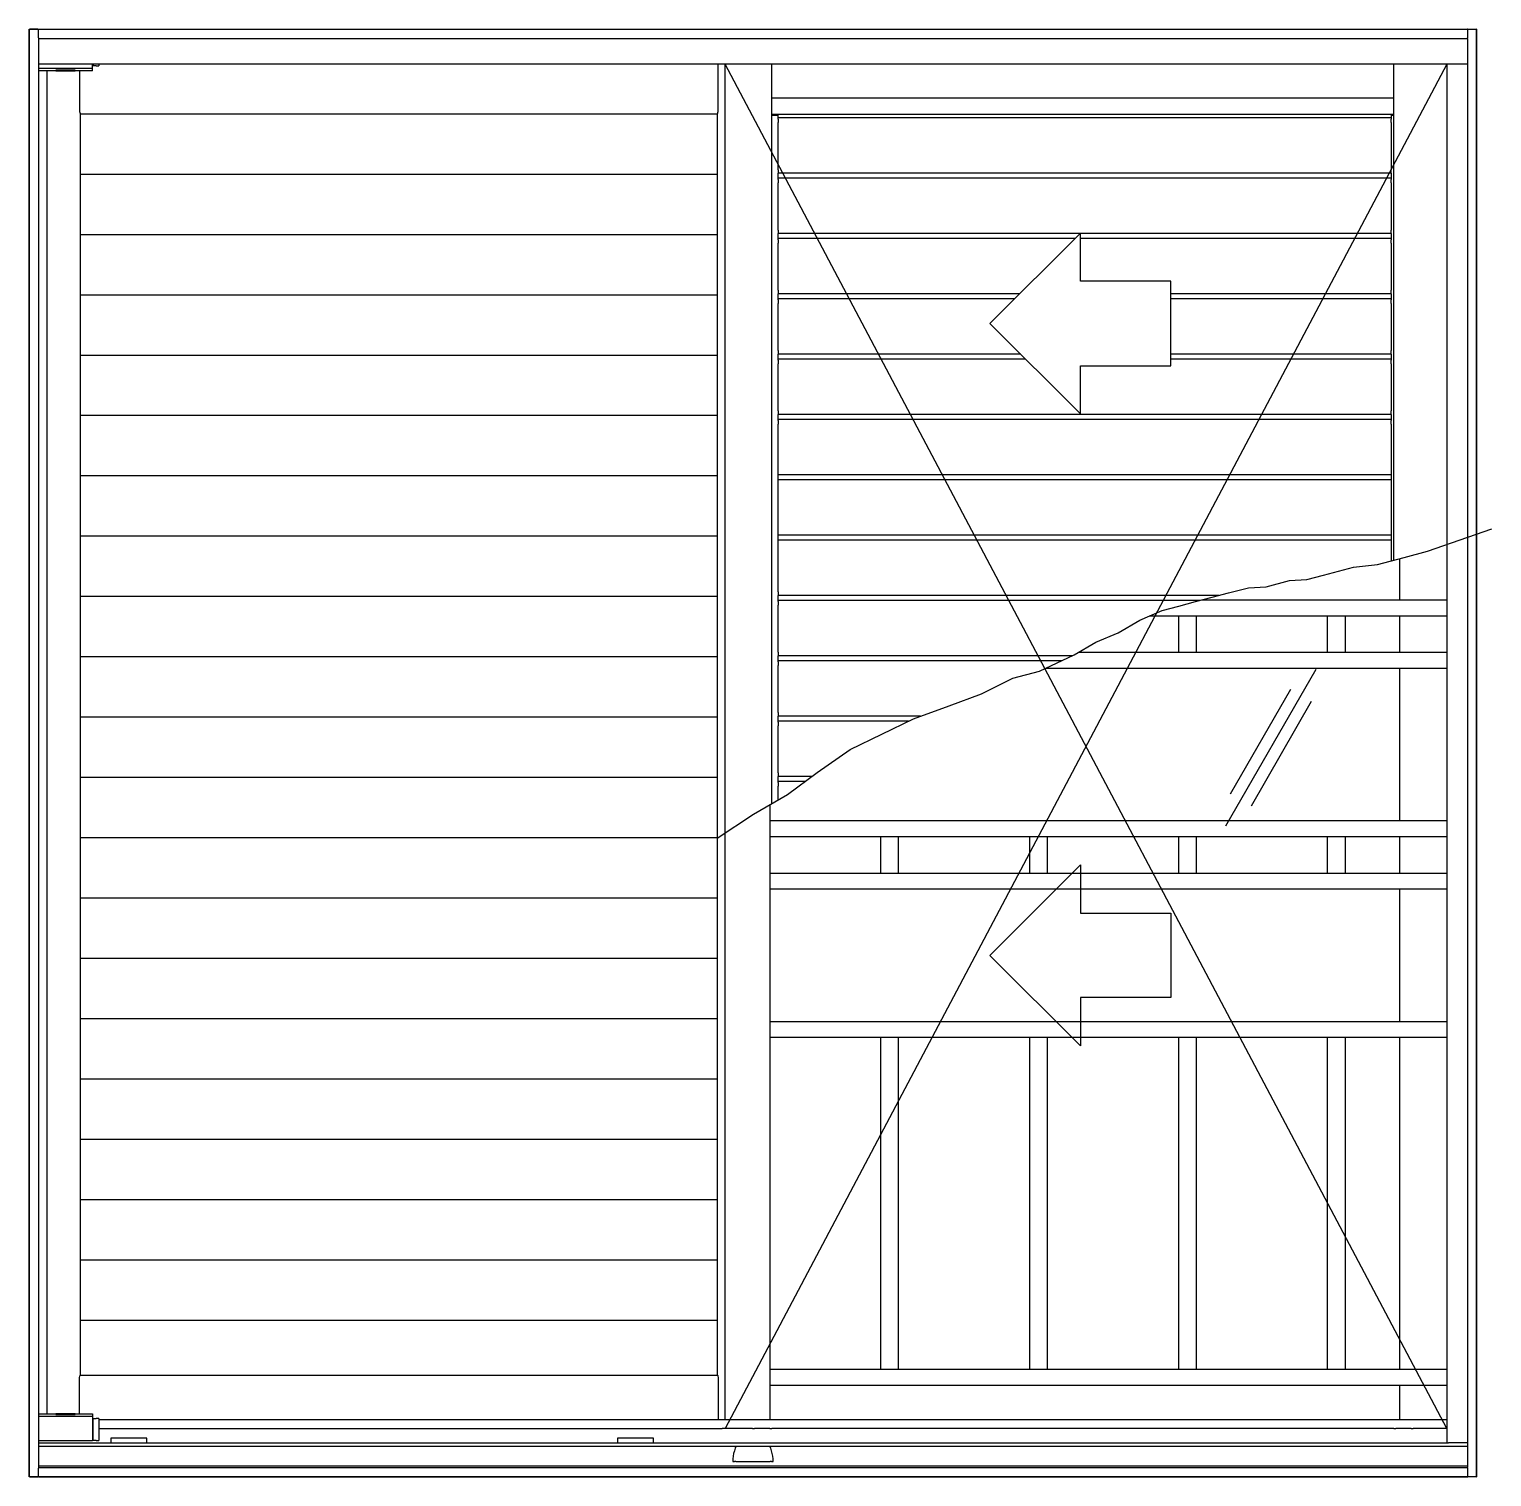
# Model space of a CAD drawing. Header units: millimetres. Extents: x 433.87 to 435.08, y 1045.78 to 1046.98.
import ezdxf

# ---------------------------------------------------------------- set-up
doc = ezdxf.new("R2010")
doc.units = ezdxf.units.MM
doc.header["$LTSCALE"] = 0.5
doc.layers.add('Gravia_Janelas', color=1, linetype='Continuous')

msp = doc.modelspace()

# ---------------------------------------------------------------- linework, layer by layer
at = {"layer": 'Gravia_Janelas'}
for p, q in [((433.8693, 1046.98), (433.8697, 1046.98)), ((433.8693, 1046.98), (433.8693, 1045.78)), ((433.8765, 1046.98), (433.8697, 1046.98)), ((433.8765, 1046.98), (433.8769, 1046.98)), ((433.8769, 1046.98), (433.8769, 1046.9796)), ((433.8769, 1046.98), (435.0617, 1046.98)), ((433.8769, 1046.9728), (433.8769, 1046.9796)), ((435.0617, 1046.9796), (435.0617, 1046.98)), ((435.0621, 1046.98), (435.0617, 1046.98)), ((435.0617, 1046.9796), (435.0617, 1046.9728)), ((435.0621, 1046.98), (435.0689, 1046.98)), ((435.0693, 1046.98), (435.0689, 1046.98)), ((435.0693, 1046.98), (435.0693, 1045.78)), ((433.8769, 1046.9728), (433.8769, 1046.9724)), ((433.8769, 1046.9724), (435.0617, 1046.9724)), ((433.8769, 1046.9724), (433.8769, 1045.7876)), ((435.0617, 1046.9724), (435.0617, 1046.9728)), ((435.0617, 1046.9724), (435.0617, 1045.7876)), ((435.0617, 1046.951), (433.8769, 1046.951)), ((433.9219, 1046.9476), (433.8769, 1046.9476)), ((433.8914, 1046.9456), (433.8769, 1046.9456)), ((433.8839, 1046.9456), (433.8839, 1045.8322)), ((433.9074, 1046.9462), (433.8914, 1046.9462)), ((433.8914, 1046.9462), (433.8914, 1046.9456)), ((433.8914, 1046.9462), (433.9074, 1046.9462)), ((433.8914, 1046.9462), (433.8914, 1046.9456)), ((433.8914, 1046.9456), (433.9074, 1046.9456)), ((433.9074, 1046.9456), (433.9074, 1046.9462)), ((433.9074, 1046.9462), (433.9074, 1046.9456)), ((433.9219, 1046.9456), (433.9074, 1046.9456)), ((433.9219, 1046.9476), (433.9219, 1046.951)), ((433.9224, 1046.9496), (433.9219, 1046.9496)), ((433.9219, 1046.9456), (433.9219, 1046.9476)), ((433.9224, 1046.951), (433.9224, 1046.9496)), ((433.9249, 1046.9496), (433.9224, 1046.9496)), ((433.9249, 1046.9496), (433.9269, 1046.9496)), ((433.9269, 1046.951), (433.9269, 1046.9496)), ((435.0447, 1046.951), (434.4463, 1045.8201)), ((435.0447, 1045.8201), (434.4463, 1046.951)), ((434.4463, 1045.8271), (434.4463, 1046.951)), ((434.4849, 1046.338), (434.4849, 1046.951)), ((435.0007, 1046.54), (435.0007, 1046.951)), ((435.0447, 1046.951), (435.0447, 1045.8081)), ((435.0007, 1046.9229), (434.4849, 1046.9229)), ((433.9117, 1045.8642), (433.9117, 1046.9099)), ((434.4399, 1045.8642), (434.4399, 1046.9099)), ((435.0007, 1046.9094), (434.4849, 1046.9094)), ((434.4849, 1046.9089), (434.4902, 1046.9089)), ((434.4902, 1046.9065), (434.4902, 1046.9094)), ((434.4902, 1046.9056), (434.4902, 1046.9065)), ((434.9984, 1046.9065), (434.4902, 1046.9065)), ((434.4902, 1046.9056), (434.4902, 1046.9026)), ((434.9984, 1046.9094), (434.9984, 1046.9065)), ((434.9984, 1046.9089), (435.0007, 1046.9089)), ((434.9984, 1046.9065), (434.9984, 1046.9056)), ((434.9984, 1046.9026), (434.9984, 1046.9056)), ((434.4902, 1046.8636), (434.4902, 1046.9026)), ((434.9984, 1046.9026), (434.9984, 1046.8636)), ((434.4399, 1046.8597), (433.9117, 1046.8597)), ((434.4902, 1046.8636), (434.4902, 1046.8606)), ((434.4902, 1046.8565), (434.4902, 1046.8606)), ((434.9984, 1046.8606), (434.4902, 1046.8606)), ((434.9984, 1046.8606), (434.9984, 1046.8636)), ((434.9984, 1046.8606), (434.9984, 1046.8565)), ((434.4902, 1046.8556), (434.4902, 1046.8565)), ((434.9984, 1046.8565), (434.4902, 1046.8565)), ((434.4902, 1046.8556), (434.4902, 1046.8526)), ((434.4902, 1046.8136), (434.4902, 1046.8526)), ((434.9984, 1046.8565), (434.9984, 1046.8556)), ((434.9984, 1046.8526), (434.9984, 1046.8556)), ((434.9984, 1046.8526), (434.9984, 1046.8136)), ((434.4399, 1046.8097), (433.9117, 1046.8097)), ((434.4902, 1046.8136), (434.4902, 1046.8106)), ((434.4902, 1046.8065), (434.4902, 1046.8106)), ((434.7403, 1046.8106), (434.4902, 1046.8106)), ((434.9984, 1046.8106), (434.7408, 1046.8106)), ((434.9984, 1046.8106), (434.9984, 1046.8136)), ((434.9984, 1046.8106), (434.9984, 1046.8065)), ((434.4902, 1046.8056), (434.4902, 1046.8065)), ((434.7362, 1046.8065), (434.4902, 1046.8065)), ((434.4902, 1046.8056), (434.4902, 1046.8026)), ((434.4902, 1046.7636), (434.4902, 1046.8026)), ((434.9984, 1046.8065), (434.7408, 1046.8065)), ((434.9984, 1046.8065), (434.9984, 1046.8056)), ((434.9984, 1046.8026), (434.9984, 1046.8056)), ((434.9984, 1046.8026), (434.9984, 1046.7636)), ((434.4399, 1046.7597), (433.9117, 1046.7597)), ((434.4902, 1046.7636), (434.4902, 1046.7606)), ((434.4902, 1046.7565), (434.4902, 1046.7606)), ((434.6903, 1046.7606), (434.4902, 1046.7606)), ((434.9984, 1046.7606), (434.8158, 1046.7606)), ((434.9984, 1046.7606), (434.9984, 1046.7636)), ((434.9984, 1046.7606), (434.9984, 1046.7565)), ((434.4902, 1046.7556), (434.4902, 1046.7565)), ((434.6862, 1046.7565), (434.4902, 1046.7565)), ((434.4902, 1046.7556), (434.4902, 1046.7526)), ((434.4902, 1046.7136), (434.4902, 1046.7526)), ((434.9984, 1046.7565), (434.8158, 1046.7565)), ((434.9984, 1046.7565), (434.9984, 1046.7556)), ((434.9984, 1046.7526), (434.9984, 1046.7556)), ((434.9984, 1046.7526), (434.9984, 1046.7136)), ((434.4902, 1046.7136), (434.4902, 1046.7106)), ((434.9984, 1046.7106), (434.9984, 1046.7136)), ((434.4399, 1046.7097), (433.9117, 1046.7097)), ((434.4902, 1046.7065), (434.4902, 1046.7106)), ((434.6913, 1046.7106), (434.4902, 1046.7106)), ((434.6954, 1046.7065), (434.4902, 1046.7065)), ((434.4902, 1046.7056), (434.4902, 1046.7065)), ((434.4902, 1046.7056), (434.4902, 1046.7026)), ((434.4902, 1046.6636), (434.4902, 1046.7026)), ((434.9984, 1046.7106), (434.8158, 1046.7106)), ((434.9984, 1046.7065), (434.8158, 1046.7065)), ((434.9984, 1046.7106), (434.9984, 1046.7065)), ((434.9984, 1046.7065), (434.9984, 1046.7056)), ((434.9984, 1046.7026), (434.9984, 1046.7056)), ((434.9984, 1046.7026), (434.9984, 1046.6636)), ((434.4902, 1046.6636), (434.4902, 1046.6606)), ((434.9984, 1046.6606), (434.9984, 1046.6636)), ((434.4399, 1046.6597), (433.9117, 1046.6597)), ((434.4902, 1046.6565), (434.4902, 1046.6606)), ((434.9984, 1046.6606), (434.4902, 1046.6606)), ((434.4902, 1046.6556), (434.4902, 1046.6565)), ((434.9984, 1046.6565), (434.4902, 1046.6565)), ((434.4902, 1046.6556), (434.4902, 1046.6526)), ((434.4902, 1046.5136), (434.4902, 1046.6526)), ((434.9984, 1046.6606), (434.9984, 1046.6565)), ((434.9984, 1046.6565), (434.9984, 1046.6556)), ((434.9984, 1046.6526), (434.9984, 1046.6556)), ((434.9984, 1046.6526), (434.9984, 1046.5394)), ((434.4399, 1046.6097), (433.9117, 1046.6097)), ((434.9984, 1046.6106), (434.4902, 1046.6106)), ((434.9984, 1046.6065), (434.4902, 1046.6065)), ((434.4399, 1046.5597), (433.9117, 1046.5597)), ((434.9984, 1046.5606), (434.4902, 1046.5606)), ((434.9984, 1046.5565), (434.4902, 1046.5565)), ((435.0054, 1046.5412), (435.0054, 1046.5068)), ((434.4399, 1046.5097), (433.9117, 1046.5097)), ((434.4902, 1046.5136), (434.4902, 1046.5106)), ((434.4902, 1046.5065), (434.4902, 1046.5106)), ((434.8556, 1046.5106), (434.4902, 1046.5106)), ((434.4902, 1046.5056), (434.4902, 1046.5065)), ((434.84, 1046.5065), (434.4902, 1046.5065)), ((434.4902, 1046.5056), (434.4902, 1046.5026)), ((435.0447, 1046.5068), (434.8414, 1046.5068)), ((434.4902, 1046.4636), (434.4902, 1046.5026)), ((435.0447, 1046.4936), (434.7978, 1046.4936)), ((434.822, 1046.4936), (434.822, 1046.4636)), ((434.837, 1046.4636), (434.837, 1046.4936)), ((434.9455, 1046.4936), (434.9455, 1046.4636)), ((434.9605, 1046.4636), (434.9605, 1046.4936)), ((435.0054, 1046.4936), (435.0054, 1046.4636)), ((434.4399, 1046.4597), (433.9117, 1046.4597)), ((434.4902, 1046.4636), (434.4902, 1046.4606)), ((434.7342, 1046.4606), (434.4902, 1046.4606)), ((434.4902, 1046.4565), (434.4902, 1046.4606)), ((434.7254, 1046.4565), (434.4902, 1046.4565)), ((434.4902, 1046.4556), (434.4902, 1046.4565)), ((434.7397, 1046.4636), (435.0447, 1046.4636)), ((434.4902, 1046.4556), (434.4902, 1046.4526)), ((434.4902, 1046.4136), (434.4902, 1046.4526)), ((434.7125, 1046.4504), (435.0447, 1046.4504)), ((434.8613, 1046.3196), (434.9363, 1046.4495)), ((435.0054, 1046.4504), (435.0054, 1046.3237)), ((434.8652, 1046.3463), (434.9152, 1046.4329)), ((434.8825, 1046.3363), (434.9325, 1046.4229)), ((434.4399, 1046.4097), (433.9117, 1046.4097)), ((434.4902, 1046.4136), (434.4902, 1046.4106)), ((434.4902, 1046.4065), (434.4902, 1046.4106)), ((434.6082, 1046.4106), (434.4902, 1046.4106)), ((434.4902, 1046.4056), (434.4902, 1046.4065)), ((434.5983, 1046.4065), (434.4902, 1046.4065)), ((434.4902, 1046.4056), (434.4902, 1046.4026)), ((434.4902, 1046.3636), (434.4902, 1046.4026)), ((434.4399, 1046.3597), (433.9117, 1046.3597)), ((434.4902, 1046.3636), (434.4902, 1046.3606)), ((434.4902, 1046.3565), (434.4902, 1046.3606)), ((434.5182, 1046.3606), (434.4902, 1046.3606)), ((434.4902, 1046.3556), (434.4902, 1046.3565)), ((434.5127, 1046.3565), (434.4902, 1046.3565)), ((434.4902, 1046.3556), (434.4902, 1046.3526)), ((434.4902, 1046.3411), (434.4902, 1046.3526)), ((434.4832, 1046.337), (434.4832, 1045.8271)), ((435.0447, 1046.3237), (434.4832, 1046.3237)), ((434.4399, 1046.3097), (433.9117, 1046.3097)), ((435.0447, 1046.3105), (434.4832, 1046.3105)), ((434.575, 1046.3105), (434.575, 1046.2805)), ((434.59, 1046.2805), (434.59, 1046.3105)), ((434.6985, 1046.3105), (434.6985, 1046.2805)), ((434.7135, 1046.2805), (434.7135, 1046.3105)), ((434.822, 1046.3105), (434.822, 1046.2805)), ((434.837, 1046.2805), (434.837, 1046.3105)), ((434.9455, 1046.3105), (434.9455, 1046.2805)), ((434.9605, 1046.2805), (434.9605, 1046.3105)), ((435.0054, 1046.3105), (435.0054, 1046.2805)), ((434.4832, 1046.2805), (435.0447, 1046.2805)), ((434.4832, 1046.2673), (435.0447, 1046.2673)), ((435.0054, 1046.2673), (435.0054, 1046.1573)), ((434.4399, 1046.2597), (433.9117, 1046.2597)), ((434.4399, 1046.2097), (433.9117, 1046.2097)), ((434.4399, 1046.1597), (433.9117, 1046.1597)), ((435.0447, 1046.1573), (434.4832, 1046.1573)), ((435.0447, 1046.1441), (434.4832, 1046.1441)), ((434.575, 1046.1441), (434.575, 1045.8691)), ((434.59, 1045.8691), (434.59, 1046.1441)), ((434.6985, 1046.1441), (434.6985, 1045.8691)), ((434.7135, 1045.8691), (434.7135, 1046.1441)), ((434.822, 1046.1441), (434.822, 1045.8691)), ((434.837, 1045.8691), (434.837, 1046.1441)), ((434.9455, 1046.1441), (434.9455, 1045.8691)), ((434.9605, 1045.8691), (434.9605, 1046.1441)), ((435.0054, 1046.1441), (435.0054, 1045.8691)), ((434.4399, 1046.1097), (433.9117, 1046.1097)), ((434.4399, 1046.0597), (433.9117, 1046.0597)), ((434.4399, 1046.0097), (433.9117, 1046.0097)), ((434.4399, 1045.9597), (433.9117, 1045.9597)), ((434.4399, 1045.9097), (433.9117, 1045.9097)), ((434.4832, 1045.8691), (435.0447, 1045.8691)), ((434.4832, 1045.8559), (435.0447, 1045.8559)), ((435.0054, 1045.8559), (435.0054, 1045.8271)), ((433.8769, 1045.8322), (433.8914, 1045.8322)), ((433.8769, 1045.8302), (433.9219, 1045.8302)), ((433.8914, 1045.8322), (433.8914, 1045.8317)), ((433.9074, 1045.8322), (433.8914, 1045.8322)), ((433.8914, 1045.8317), (433.8914, 1045.8322)), ((433.8914, 1045.8317), (433.9074, 1045.8317)), ((433.9074, 1045.8317), (433.8914, 1045.8317)), ((433.9074, 1045.8322), (433.9219, 1045.8322)), ((433.9074, 1045.8317), (433.9074, 1045.8322)), ((433.9074, 1045.8317), (433.9074, 1045.8322)), ((433.9219, 1045.8322), (433.9219, 1045.8302)), ((433.9219, 1045.8302), (433.9219, 1045.8102)), ((433.9219, 1045.8282), (433.9224, 1045.8282)), ((433.9224, 1045.8102), (433.9224, 1045.8282)), ((433.9224, 1045.8282), (433.9249, 1045.8282)), ((433.9269, 1045.8282), (433.9249, 1045.8282)), ((433.9269, 1045.8282), (433.9269, 1045.8102)), ((434.4463, 1045.8271), (433.9269, 1045.8271)), ((435.0447, 1045.8271), (433.9269, 1045.8271)), ((433.9269, 1045.8201), (434.4437, 1045.8201)), ((434.4686, 1045.8201), (434.4437, 1045.8201)), ((434.469, 1045.8201), (434.4686, 1045.8201)), ((434.469, 1045.8201), (434.4705, 1045.8201)), ((434.4834, 1045.8201), (434.4705, 1045.8201)), ((434.4834, 1045.8201), (434.4849, 1045.8201)), ((435.0007, 1045.8201), (434.4849, 1045.8201)), ((435.0007, 1045.8201), (435.0022, 1045.8201)), ((435.0151, 1045.8201), (435.0022, 1045.8201)), ((435.0151, 1045.8201), (435.0166, 1045.8201)), ((435.0169, 1045.8201), (435.0166, 1045.8201)), ((435.0447, 1045.8201), (435.0169, 1045.8201)), ((433.8769, 1045.8102), (433.9219, 1045.8102)), ((433.8769, 1045.8081), (435.0448, 1045.8081)), ((435.0617, 1045.8052), (433.8769, 1045.8052)), ((433.9224, 1045.8102), (433.9219, 1045.8102)), ((433.9249, 1045.8102), (433.9224, 1045.8102)), ((433.9249, 1045.8102), (433.9269, 1045.8102)), ((433.9369, 1045.8121), (433.9369, 1045.8085)), ((433.9669, 1045.8121), (433.9369, 1045.8121)), ((433.9369, 1045.8085), (433.9369, 1045.8081)), ((433.9669, 1045.8085), (433.9669, 1045.8121)), ((433.9669, 1045.8081), (433.9669, 1045.8085)), ((434.3569, 1045.8121), (434.3569, 1045.8085)), ((434.3869, 1045.8121), (434.3569, 1045.8121)), ((434.3569, 1045.8085), (434.3569, 1045.8081)), ((434.3869, 1045.8085), (434.3869, 1045.8121)), ((434.3869, 1045.8081), (434.3869, 1045.8085)), ((435.0448, 1045.8081), (435.0459, 1045.8081)), ((435.0613, 1045.8081), (435.0459, 1045.8081)), ((435.0617, 1045.8081), (435.0613, 1045.8081)), ((434.4526, 1045.7926), (434.4539, 1045.7926)), ((434.4552, 1045.7926), (434.4539, 1045.7926)), ((434.4552, 1045.7926), (434.4835, 1045.7926)), ((434.4848, 1045.7926), (434.4835, 1045.7926)), ((434.4848, 1045.7926), (434.4861, 1045.7926)), ((433.8697, 1045.78), (433.8693, 1045.78)), ((433.8697, 1045.78), (433.8765, 1045.78)), ((433.8769, 1045.78), (433.8765, 1045.78)), ((433.8769, 1045.7891), (435.0617, 1045.7891)), ((433.8769, 1045.7876), (433.8769, 1045.7872)), ((433.8769, 1045.7876), (435.0617, 1045.7876)), ((433.8769, 1045.7804), (433.8769, 1045.7872)), ((433.8769, 1045.7804), (433.8769, 1045.78)), ((433.8769, 1045.78), (435.0617, 1045.78)), ((435.0617, 1045.7872), (435.0617, 1045.7876)), ((435.0617, 1045.7872), (435.0617, 1045.7804)), ((435.0617, 1045.78), (435.0617, 1045.7804)), ((435.0617, 1045.78), (435.0621, 1045.78)), ((435.0689, 1045.78), (435.0621, 1045.78)), ((435.0689, 1045.78), (435.0693, 1045.78))]:
    msp.add_line(p, q, dxfattribs=at)
at = {"layer": 'Gravia_Janelas', "color": 2}
msp.add_lwpolyline([(433.8693, 1046.98), (435.0689, 1046.98), (435.0689, 1045.78), (433.8693, 1045.78)], close=True, dxfattribs=at)
at = {"layer": 'Gravia_Janelas', "flags": 128}
for points in [[(433.911, 1046.9456), (433.911, 1046.9119), (433.9114, 1046.9109), (433.9114, 1046.9108), (433.9114, 1046.9108), (433.9114, 1046.9107), (433.9114, 1046.9107), (433.9114, 1046.9106), (433.9115, 1046.9106), (433.9115, 1046.9105), (433.9115, 1046.9105), (433.9115, 1046.9105), (433.9115, 1046.9104), (433.9115, 1046.9104), (433.9117, 1046.9099), (434.44, 1046.9099), (434.44, 1046.91), (434.44, 1046.91), (434.44, 1046.91), (434.44, 1046.9101), (434.4401, 1046.9101), (434.4401, 1046.9101), (434.4401, 1046.9102), (434.4401, 1046.9102), (434.4401, 1046.9103), (434.4401, 1046.9103), (434.4401, 1046.9103), (434.4402, 1046.9104), (434.4402, 1046.9104), (434.4402, 1046.9105), (434.4402, 1046.9105), (434.4402, 1046.9105), (434.4402, 1046.9106), (434.4402, 1046.9106), (434.4403, 1046.9107), (434.4403, 1046.9107), (434.4403, 1046.9108), (434.4403, 1046.9108), (434.4403, 1046.9109), (434.4406, 1046.9119), (434.4406, 1046.951)], [(433.911, 1045.8322), (433.911, 1045.8623), (433.9114, 1045.8633), (433.9114, 1045.8634), (433.9114, 1045.8634), (433.9114, 1045.8635), (433.9114, 1045.8635), (433.9114, 1045.8636), (433.9115, 1045.8636), (433.9115, 1045.8636), (433.9115, 1045.8637), (433.9115, 1045.8637), (433.9115, 1045.8638), (433.9115, 1045.8638), (433.9115, 1045.8639), (433.9116, 1045.8639), (433.9116, 1045.8639), (433.9116, 1045.864), (433.9116, 1045.864), (433.9116, 1045.864), (433.9116, 1045.8641), (433.9116, 1045.8641), (433.9116, 1045.8641), (433.9117, 1045.8642), (433.9117, 1045.8642), (433.9117, 1045.8642), (434.44, 1045.8642), (434.4401, 1045.8639), (434.4402, 1045.8638), (434.4402, 1045.8638), (434.4402, 1045.8637), (434.4402, 1045.8637), (434.4402, 1045.8636), (434.4402, 1045.8636), (434.4402, 1045.8636), (434.4403, 1045.8635), (434.4403, 1045.8635), (434.4403, 1045.8634), (434.4403, 1045.8634), (434.4403, 1045.8633), (434.4406, 1045.8623), (434.4406, 1045.8271)], [(434.4547, 1045.804), (434.4547, 1045.804), (434.4547, 1045.804), (434.4547, 1045.804), (434.4547, 1045.804), (434.4547, 1045.804), (434.4547, 1045.804), (434.4547, 1045.804), (434.4547, 1045.804), (434.4547, 1045.8039), (434.4546, 1045.8039), (434.4546, 1045.8039), (434.4546, 1045.8039), (434.4546, 1045.8039), (434.4546, 1045.8039), (434.4546, 1045.8039), (434.4546, 1045.8039), (434.4546, 1045.8039), (434.4546, 1045.8038), (434.4546, 1045.8038), (434.4546, 1045.8038), (434.4546, 1045.8038), (434.4546, 1045.8038), (434.4546, 1045.8038), (434.4546, 1045.8038)], [(434.4556, 1045.8052), (434.4556, 1045.8052), (434.4555, 1045.8051), (434.4555, 1045.8051), (434.4554, 1045.8051), (434.4554, 1045.805), (434.4553, 1045.805), (434.4553, 1045.805), (434.4553, 1045.8049), (434.4552, 1045.8049), (434.4552, 1045.8048), (434.4551, 1045.8048), (434.4551, 1045.8047), (434.4551, 1045.8047), (434.455, 1045.8046), (434.455, 1045.8046), (434.4549, 1045.8045), (434.4549, 1045.8045), (434.4549, 1045.8044), (434.4548, 1045.8044), (434.4548, 1045.8043), (434.4548, 1045.8042), (434.4547, 1045.8042), (434.4547, 1045.8041), (434.4547, 1045.804)], [(434.484, 1045.804), (434.484, 1045.8041), (434.4839, 1045.8042), (434.4839, 1045.8042), (434.4839, 1045.8043), (434.4838, 1045.8044), (434.4838, 1045.8044), (434.4838, 1045.8045), (434.4837, 1045.8045), (434.4837, 1045.8046), (434.4837, 1045.8046), (434.4836, 1045.8047), (434.4836, 1045.8047), (434.4835, 1045.8048), (434.4835, 1045.8048), (434.4835, 1045.8049), (434.4834, 1045.8049), (434.4834, 1045.805), (434.4833, 1045.805), (434.4833, 1045.805), (434.4833, 1045.8051), (434.4832, 1045.8051), (434.4832, 1045.8051), (434.4831, 1045.8052), (434.4831, 1045.8052)], [(434.4841, 1045.8038), (434.4841, 1045.8038), (434.4841, 1045.8038), (434.4841, 1045.8038), (434.4841, 1045.8038), (434.4841, 1045.8038), (434.4841, 1045.8038), (434.4841, 1045.8039), (434.4841, 1045.8039), (434.4841, 1045.8039), (434.484, 1045.8039), (434.484, 1045.8039), (434.484, 1045.8039), (434.484, 1045.8039), (434.484, 1045.8039), (434.484, 1045.8039), (434.484, 1045.804), (434.484, 1045.804), (434.484, 1045.804), (434.484, 1045.804), (434.484, 1045.804), (434.484, 1045.804), (434.484, 1045.804), (434.484, 1045.804), (434.484, 1045.804)]]:
    msp.add_lwpolyline(points, dxfattribs=at)
at = {"layer": 'Gravia_Janelas'}
for points in [[(434.6658, 1046.7361), (434.7408, 1046.6611), (434.7408, 1046.7011), (434.8158, 1046.7011), (434.8158, 1046.7711), (434.7408, 1046.7711), (434.7408, 1046.8111), (434.6658, 1046.7361)], [(434.6658, 1046.2123), (434.7408, 1046.2873), (434.7408, 1046.2473), (434.8158, 1046.2473), (434.8158, 1046.1773), (434.7408, 1046.1773), (434.7408, 1046.1373), (434.6658, 1046.2123)]]:
    msp.add_lwpolyline(points, close=True, dxfattribs=at)
msp.add_lwpolyline([(434.4396, 1046.3095), (434.4698, 1046.3293), (434.498, 1046.3455), (434.5226, 1046.3638), (434.55, 1046.3829), (434.5761, 1046.3956), (434.6023, 1046.4084), (434.6319, 1046.4192), (434.6587, 1046.4292), (434.6848, 1046.442), (434.7069, 1046.4478), (434.7357, 1046.4613), (434.7536, 1046.4719), (434.7722, 1046.4797), (434.79, 1046.4903), (434.8086, 1046.4982), (434.8224, 1046.5018), (434.8361, 1046.5055), (434.8499, 1046.5091), (434.8637, 1046.5127), (434.8802, 1046.5171), (434.8948, 1046.5179), (434.9141, 1046.523), (434.9286, 1046.5239), (434.9423, 1046.5275), (434.9672, 1046.5341), (434.9872, 1046.5364), (435.0092, 1046.5422), (435.0285, 1046.5473), (435.0818, 1046.5659)], dxfattribs=at)
for centre, start, end in [((434.4846, 1045.7926), 159.6191, 163.6817), ((434.4541, 1045.7926), 16.3183, 20.3809), ((434.4846, 1045.7926), 163.6817, 180), ((434.4541, 1045.7926), 0, 16.3183)]:
    msp.add_arc(centre, 0.032, start, end, dxfattribs=at)

doc.saveas('drawing.dxf')
